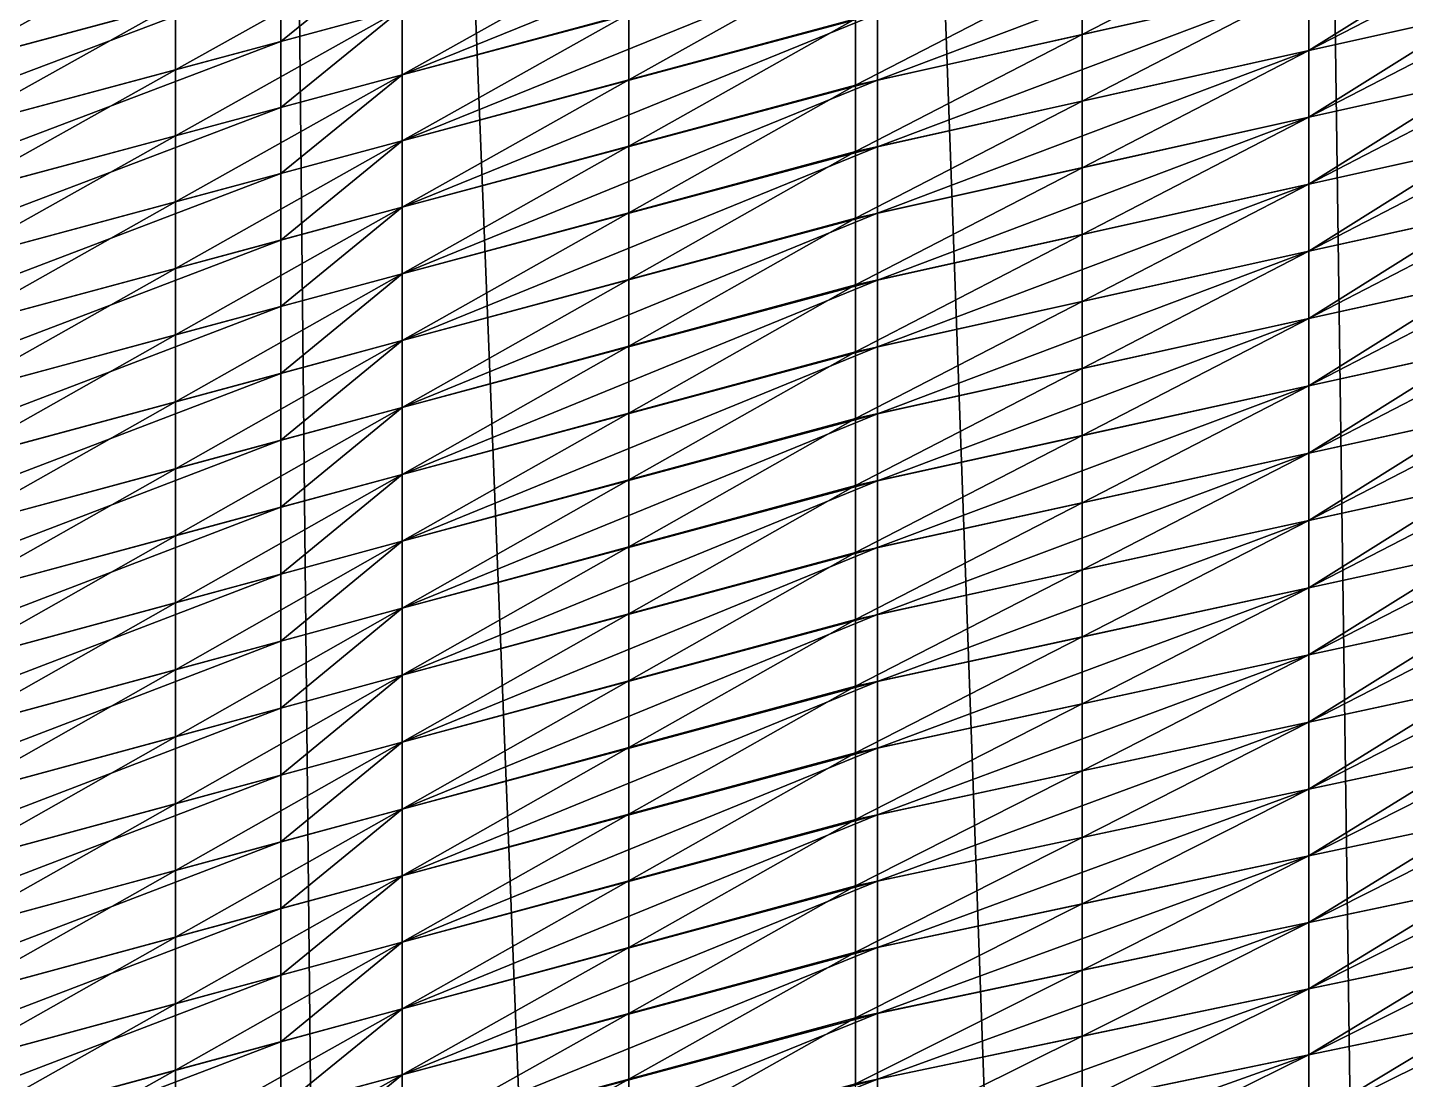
# Model space of a CAD drawing. Header units: metres. Extents: x -3 to 177, y -14 to 14.
# Drawn here: x 19.537 to 22.804, y 7.18 to 9.674 of the extents above; entities that cross this region are included whole.
import ezdxf

# ---------------------------------------------------------------- set-up
doc = ezdxf.new("R2010")
doc.units = ezdxf.units.M
doc.layers.add('ENGINE_ROOM', color=7, linetype='Continuous', true_color=0xa1acbe)
doc.layers.add('HULL', color=7, linetype='Continuous', true_color=0x528ba5)

msp = doc.modelspace()

# ---------------------------------------------------------------- linework, layer by layer
at = {"layer": 'ENGINE_ROOM'}
for points in [[(21.5517, 14.1752, 14.6089), (22.575, -14.2195, 14.6073), (22.575, 14.2195, 14.6073)], [(22.575, 14.2195, 14.6073), (22.9665, -14.2364, 14.6066), (22.9665, 14.2364, 14.6066)], [(22.575, 14.2195, 14.6073), (22.575, -14.2195, 14.6073), (22.9665, -14.2364, 14.6066)], [(20.425, 14.067, 14.613), (21.5517, -14.1752, 14.6089), (21.5517, 14.1752, 14.6089)], [(21.5517, 14.1752, 14.6089), (21.5517, -14.1752, 14.6089), (22.575, -14.2195, 14.6073)], [(20.1369, 14.0386, 14.6141), (20.425, -14.067, 14.613), (20.425, 14.067, 14.613)], [(20.425, 14.067, 14.613), (20.425, -14.067, 14.613), (21.5517, -14.1752, 14.6089)], [(18.7222, 13.8991, 14.6193), (20.1369, -14.0386, 14.6141), (20.1369, 14.0386, 14.6141)], [(20.1369, 14.0386, 14.6141), (20.1369, -14.0386, 14.6141), (20.425, -14.067, 14.613)], [(18.7222, 13.8991, 14.6193), (18.7222, -13.8991, 14.6193), (20.1369, -14.0386, 14.6141)], [(18.7222, 9.5722, 5.9912), (18.7222, 9.7263, 6.0666), (20.1369, 10.1041, 5.8243)], [(18.7222, 9.5722, 5.9912), (20.1369, 10.1041, 5.8243), (20.1369, 9.9512, 5.7432)], [(20.425, 9.5623, 5.4605), (20.425, 9.7188, 5.5356), (21.5517, 10.019, 5.3294)], [(20.425, 9.5623, 5.4605), (21.5517, 10.019, 5.3294), (21.5517, 9.8628, 5.2506)], [(18.7222, 9.4175, 5.9171), (18.7222, 9.5722, 5.9912), (20.1369, 9.9512, 5.7432)], [(18.7222, 9.4175, 5.9171), (20.1369, 9.9512, 5.7432), (20.1369, 9.7969, 5.6644)], [(21.5517, 9.5493, 5.0952), (21.5517, 9.7066, 5.1719), (22.575, 9.9351, 4.9589)], [(21.5517, 9.5493, 5.0952), (22.575, 9.9351, 4.9589), (22.575, 9.7777, 4.8788)], [(20.1369, 9.6414, 5.5881), (20.1369, 9.7969, 5.6644), (20.425, 9.8741, 5.613)], [(20.1369, 9.6414, 5.5881), (20.425, 9.8741, 5.613), (20.425, 9.7188, 5.5356)], [(20.425, 9.4057, 5.3858), (20.425, 9.5623, 5.4605), (21.5517, 9.8628, 5.2506)], [(20.425, 9.4057, 5.3858), (21.5517, 9.8628, 5.2506), (21.5517, 9.7066, 5.1719)], [(22.575, 9.6198, 4.7997), (22.575, 9.7777, 4.8788), (22.9665, 9.8651, 4.796)], [(22.575, 9.6198, 4.7997), (22.9665, 9.8651, 4.796), (22.9665, 9.707, 4.7158)], [(18.7222, 9.2615, 5.8457), (18.7222, 9.4175, 5.9171), (20.1369, 9.7969, 5.6644)], [(18.7222, 9.2615, 5.8457), (20.1369, 9.7969, 5.6644), (20.1369, 9.6414, 5.5881)], [(21.5517, 9.3918, 5.0191), (21.5517, 9.5493, 5.0952), (22.575, 9.7777, 4.8788)], [(21.5517, 9.3918, 5.0191), (22.575, 9.7777, 4.8788), (22.575, 9.6198, 4.7997)], [(20.1369, 9.4849, 5.5139), (20.1369, 9.6414, 5.5881), (20.425, 9.7188, 5.5356)], [(20.1369, 9.4849, 5.5139), (20.425, 9.7188, 5.5356), (20.425, 9.5623, 5.4605)], [(20.425, 9.2481, 5.3131), (20.425, 9.4057, 5.3858), (21.5517, 9.7066, 5.1719)], [(20.425, 9.2481, 5.3131), (21.5517, 9.7066, 5.1719), (21.5517, 9.5493, 5.0952)], [(22.575, 9.4616, 4.7212), (22.575, 9.6198, 4.7997), (22.9665, 9.707, 4.7158)], [(22.575, 9.4616, 4.7212), (22.9665, 9.707, 4.7158), (22.9665, 9.5488, 4.636)], [(18.7222, 9.1046, 5.7762), (18.7222, 9.2615, 5.8457), (20.1369, 9.6414, 5.5881)], [(18.7222, 9.1046, 5.7762), (20.1369, 9.6414, 5.5881), (20.1369, 9.4849, 5.5139)], [(21.5517, 9.2339, 4.9437), (21.5517, 9.3918, 5.0191), (22.575, 9.6198, 4.7997)], [(21.5517, 9.2339, 4.9437), (22.575, 9.6198, 4.7997), (22.575, 9.4616, 4.7212)], [(20.1369, 9.3282, 5.4402), (20.1369, 9.4849, 5.5139), (20.425, 9.5623, 5.4605)], [(20.1369, 9.3282, 5.4402), (20.425, 9.5623, 5.4605), (20.425, 9.4057, 5.3858)], [(20.425, 9.0903, 5.241), (20.425, 9.2481, 5.3131), (21.5517, 9.5493, 5.0952)], [(20.425, 9.0903, 5.241), (21.5517, 9.5493, 5.0952), (21.5517, 9.3918, 5.0191)], [(22.575, 9.3029, 4.6437), (22.575, 9.4616, 4.7212), (22.9665, 9.5488, 4.636)], [(22.575, 9.3029, 4.6437), (22.9665, 9.5488, 4.636), (22.9665, 9.3899, 4.5575)], [(18.7222, 8.9474, 5.7076), (18.7222, 9.1046, 5.7762), (20.1369, 9.4849, 5.5139)], [(18.7222, 8.9474, 5.7076), (20.1369, 9.4849, 5.5139), (20.1369, 9.3282, 5.4402)], [(21.5517, 9.0756, 4.8692), (21.5517, 9.2339, 4.9437), (22.575, 9.4616, 4.7212)], [(21.5517, 9.0756, 4.8692), (22.575, 9.4616, 4.7212), (22.575, 9.3029, 4.6437)], [(20.1369, 9.1705, 5.3686), (20.1369, 9.3282, 5.4402), (20.425, 9.4057, 5.3858)], [(20.1369, 9.1705, 5.3686), (20.425, 9.4057, 5.3858), (20.425, 9.2481, 5.3131)], [(20.425, 8.9321, 5.1697), (20.425, 9.0903, 5.241), (21.5517, 9.3918, 5.0191)], [(20.425, 8.9321, 5.1697), (21.5517, 9.3918, 5.0191), (21.5517, 9.2339, 4.9437)], [(22.575, 9.1437, 4.5672), (22.575, 9.3029, 4.6437), (22.9665, 9.3899, 4.5575)], [(22.575, 9.1437, 4.5672), (22.9665, 9.3899, 4.5575), (22.9665, 9.2304, 4.4801)], [(18.7222, 8.7893, 5.641), (18.7222, 8.9474, 5.7076), (20.1369, 9.3282, 5.4402)], [(18.7222, 8.7893, 5.641), (20.1369, 9.3282, 5.4402), (20.1369, 9.1705, 5.3686)], [(21.5517, 8.9171, 4.7951), (21.5517, 9.0756, 4.8692), (22.575, 9.3029, 4.6437)], [(21.5517, 8.9171, 4.7951), (22.575, 9.3029, 4.6437), (22.575, 9.1437, 4.5672)], [(20.1369, 9.0126, 5.2975), (20.1369, 9.1705, 5.3686), (20.425, 9.2481, 5.3131)], [(20.1369, 9.0126, 5.2975), (20.425, 9.2481, 5.3131), (20.425, 9.0903, 5.241)], [(20.425, 8.7735, 5.0992), (20.425, 8.9321, 5.1697), (21.5517, 9.2339, 4.9437)], [(20.425, 8.7735, 5.0992), (21.5517, 9.2339, 4.9437), (21.5517, 9.0756, 4.8692)], [(22.575, 8.9844, 4.491), (22.575, 9.1437, 4.5672), (22.9665, 9.2304, 4.4801)], [(22.575, 8.9844, 4.491), (22.9665, 9.2304, 4.4801), (22.9665, 9.0709, 4.4029)], [(18.7222, 8.631, 5.575), (18.7222, 8.7893, 5.641), (20.1369, 9.1705, 5.3686)], [(18.7222, 8.631, 5.575), (20.1369, 9.1705, 5.3686), (20.1369, 9.0126, 5.2975)], [(21.5517, 8.7584, 4.7213), (21.5517, 8.9171, 4.7951), (22.575, 9.1437, 4.5672)], [(21.5517, 8.7584, 4.7213), (22.575, 9.1437, 4.5672), (22.575, 8.9844, 4.491)], [(20.1369, 8.8543, 5.2273), (20.1369, 9.0126, 5.2975), (20.425, 9.0903, 5.241)], [(20.1369, 8.8543, 5.2273), (20.425, 9.0903, 5.241), (20.425, 8.9321, 5.1697)], [(20.425, 8.6148, 5.029), (20.425, 8.7735, 5.0992), (21.5517, 9.0756, 4.8692)], [(20.425, 8.6148, 5.029), (21.5517, 9.0756, 4.8692), (21.5517, 8.9171, 4.7951)], [(22.575, 8.8249, 4.415), (22.575, 8.9844, 4.491), (22.9665, 9.0709, 4.4029)], [(22.575, 8.8249, 4.415), (22.9665, 9.0709, 4.4029), (22.9665, 8.9111, 4.326)], [(18.7222, 8.4722, 5.51), (18.7222, 8.631, 5.575), (20.1369, 9.0126, 5.2975)], [(18.7222, 8.4722, 5.51), (20.1369, 9.0126, 5.2975), (20.1369, 8.8543, 5.2273)], [(21.5517, 8.5997, 4.6476), (21.5517, 8.7584, 4.7213), (22.575, 8.9844, 4.491)], [(21.5517, 8.5997, 4.6476), (22.575, 8.9844, 4.491), (22.575, 8.8249, 4.415)], [(20.1369, 8.6957, 5.1577), (20.1369, 8.8543, 5.2273), (20.425, 8.9321, 5.1697)], [(20.1369, 8.6957, 5.1577), (20.425, 8.9321, 5.1697), (20.425, 8.7735, 5.0992)], [(20.425, 8.456, 4.959), (20.425, 8.6148, 5.029), (21.5517, 8.9171, 4.7951)], [(20.425, 8.456, 4.959), (21.5517, 8.9171, 4.7951), (21.5517, 8.7584, 4.7213)], [(22.575, 8.6653, 4.3394), (22.575, 8.8249, 4.415), (22.9665, 8.9111, 4.326)], [(22.575, 8.6653, 4.3394), (22.9665, 8.9111, 4.326), (22.9665, 8.7511, 4.2497)], [(18.7222, 8.3133, 5.4454), (18.7222, 8.4722, 5.51), (20.1369, 8.8543, 5.2273)], [(18.7222, 8.3133, 5.4454), (20.1369, 8.8543, 5.2273), (20.1369, 8.6957, 5.1577)], [(21.5517, 8.441, 4.574), (21.5517, 8.5997, 4.6476), (22.575, 8.8249, 4.415)], [(21.5517, 8.441, 4.574), (22.575, 8.8249, 4.415), (22.575, 8.6653, 4.3394)], [(20.1369, 8.5369, 5.0886), (20.1369, 8.6957, 5.1577), (20.425, 8.7735, 5.0992)], [(20.1369, 8.5369, 5.0886), (20.425, 8.7735, 5.0992), (20.425, 8.6148, 5.029)], [(20.425, 8.2972, 4.8891), (20.425, 8.456, 4.959), (21.5517, 8.7584, 4.7213)], [(20.425, 8.2972, 4.8891), (21.5517, 8.7584, 4.7213), (21.5517, 8.5997, 4.6476)], [(22.575, 8.5057, 4.2637), (22.575, 8.6653, 4.3394), (22.9665, 8.7511, 4.2497)], [(22.575, 8.5057, 4.2637), (22.9665, 8.7511, 4.2497), (22.9665, 8.5912, 4.1732)], [(18.7222, 8.1542, 5.3813), (18.7222, 8.3133, 5.4454), (20.1369, 8.6957, 5.1577)], [(18.7222, 8.1542, 5.3813), (20.1369, 8.6957, 5.1577), (20.1369, 8.5369, 5.0886)], [(21.5517, 8.2823, 4.5003), (21.5517, 8.441, 4.574), (22.575, 8.6653, 4.3394)], [(21.5517, 8.2823, 4.5003), (22.575, 8.6653, 4.3394), (22.575, 8.5057, 4.2637)], [(20.1369, 8.378, 5.0196), (20.1369, 8.5369, 5.0886), (20.425, 8.6148, 5.029)], [(20.1369, 8.378, 5.0196), (20.425, 8.6148, 5.029), (20.425, 8.456, 4.959)], [(20.425, 8.1383, 4.8191), (20.425, 8.2972, 4.8891), (21.5517, 8.5997, 4.6476)], [(20.425, 8.1383, 4.8191), (21.5517, 8.5997, 4.6476), (21.5517, 8.441, 4.574)], [(22.575, 8.3461, 4.188), (22.575, 8.5057, 4.2637), (22.9665, 8.5912, 4.1732)], [(22.575, 8.3461, 4.188), (22.9665, 8.5912, 4.1732), (22.9665, 8.4311, 4.0969)], [(18.7222, 7.995, 5.3172), (18.7222, 8.1542, 5.3813), (20.1369, 8.5369, 5.0886)], [(18.7222, 7.995, 5.3172), (20.1369, 8.5369, 5.0886), (20.1369, 8.378, 5.0196)], [(21.5517, 8.1237, 4.4263), (21.5517, 8.2823, 4.5003), (22.575, 8.5057, 4.2637)], [(21.5517, 8.1237, 4.4263), (22.575, 8.5057, 4.2637), (22.575, 8.3461, 4.188)], [(20.1369, 8.2191, 4.9507), (20.1369, 8.378, 5.0196), (20.425, 8.456, 4.959)], [(20.1369, 8.2191, 4.9507), (20.425, 8.456, 4.959), (20.425, 8.2972, 4.8891)], [(20.425, 7.9796, 4.7489), (20.425, 8.1383, 4.8191), (21.5517, 8.441, 4.574)], [(20.425, 7.9796, 4.7489), (21.5517, 8.441, 4.574), (21.5517, 8.2823, 4.5003)], [(22.575, 8.1867, 4.1119), (22.575, 8.3461, 4.188), (22.9665, 8.4311, 4.0969)], [(22.575, 8.1867, 4.1119), (22.9665, 8.4311, 4.0969), (22.9665, 8.2713, 4.0203)], [(18.7222, 7.8359, 5.2531), (18.7222, 7.995, 5.3172), (20.1369, 8.378, 5.0196)], [(18.7222, 7.8359, 5.2531), (20.1369, 8.378, 5.0196), (20.1369, 8.2191, 4.9507)], [(21.5517, 7.9655, 4.3516), (21.5517, 8.1237, 4.4263), (22.575, 8.3461, 4.188)], [(21.5517, 7.9655, 4.3516), (22.575, 8.3461, 4.188), (22.575, 8.1867, 4.1119)], [(20.1369, 8.0603, 4.8816), (20.1369, 8.2191, 4.9507), (20.425, 8.2972, 4.8891)], [(20.1369, 8.0603, 4.8816), (20.425, 8.2972, 4.8891), (20.425, 8.1383, 4.8191)], [(20.425, 7.8211, 4.6781), (20.425, 7.9796, 4.7489), (21.5517, 8.2823, 4.5003)], [(20.425, 7.8211, 4.6781), (21.5517, 8.2823, 4.5003), (21.5517, 8.1237, 4.4263)], [(22.575, 8.0275, 4.0353), (22.575, 8.1867, 4.1119), (22.9665, 8.2713, 4.0203)], [(22.575, 8.0275, 4.0353), (22.9665, 8.2713, 4.0203), (22.9665, 8.1116, 3.9431)], [(18.7222, 7.6769, 5.1886), (18.7222, 7.8359, 5.2531), (20.1369, 8.2191, 4.9507)], [(18.7222, 7.6769, 5.1886), (20.1369, 8.2191, 4.9507), (20.1369, 8.0603, 4.8816)], [(21.5517, 7.8077, 4.2761), (21.5517, 7.9655, 4.3516), (22.575, 8.1867, 4.1119)], [(21.5517, 7.8077, 4.2761), (22.575, 8.1867, 4.1119), (22.575, 8.0275, 4.0353)], [(20.1369, 7.9015, 4.8123), (20.1369, 8.0603, 4.8816), (20.425, 8.1383, 4.8191)], [(20.1369, 7.9015, 4.8123), (20.425, 8.1383, 4.8191), (20.425, 7.9796, 4.7489)], [(20.425, 7.6631, 4.6064), (20.425, 7.8211, 4.6781), (21.5517, 8.1237, 4.4263)], [(20.425, 7.6631, 4.6064), (21.5517, 8.1237, 4.4263), (21.5517, 7.9655, 4.3516)], [(22.575, 7.8684, 3.9586), (22.575, 8.0275, 4.0353), (22.9665, 8.1116, 3.9431)], [(22.575, 7.8684, 3.9586), (22.9665, 8.1116, 3.9431), (22.9665, 7.952, 3.866)], [(18.7222, 7.518, 5.1238), (18.7222, 7.6769, 5.1886), (20.1369, 8.0603, 4.8816)], [(18.7222, 7.518, 5.1238), (20.1369, 8.0603, 4.8816), (20.1369, 7.9015, 4.8123)], [(21.5517, 7.6499, 4.2006), (21.5517, 7.8077, 4.2761), (22.575, 8.0275, 4.0353)], [(21.5517, 7.6499, 4.2006), (22.575, 8.0275, 4.0353), (22.575, 7.8684, 3.9586)], [(20.1369, 7.7431, 4.7424), (20.1369, 7.9015, 4.8123), (20.425, 7.9796, 4.7489)], [(20.1369, 7.7431, 4.7424), (20.425, 7.9796, 4.7489), (20.425, 7.8211, 4.6781)], [(20.425, 7.5053, 4.534), (20.425, 7.6631, 4.6064), (21.5517, 7.9655, 4.3516)], [(20.425, 7.5053, 4.534), (21.5517, 7.9655, 4.3516), (21.5517, 7.8077, 4.2761)], [(22.575, 7.7101, 3.8801), (22.575, 7.8684, 3.9586), (22.9665, 7.952, 3.866)], [(22.575, 7.7101, 3.8801), (22.9665, 7.952, 3.866), (22.9665, 7.7931, 3.7872)], [(18.7222, 7.3596, 5.0579), (18.7222, 7.518, 5.1238), (20.1369, 7.9015, 4.8123)], [(18.7222, 7.3596, 5.0579), (20.1369, 7.9015, 4.8123), (20.1369, 7.7431, 4.7424)], [(21.5517, 7.4931, 4.1228), (21.5517, 7.6499, 4.2006), (22.575, 7.8684, 3.9586)], [(21.5517, 7.4931, 4.1228), (22.575, 7.8684, 3.9586), (22.575, 7.7101, 3.8801)], [(20.1369, 7.585, 4.6714), (20.1369, 7.7431, 4.7424), (20.425, 7.8211, 4.6781)], [(20.1369, 7.585, 4.6714), (20.425, 7.8211, 4.6781), (20.425, 7.6631, 4.6064)], [(20.425, 7.3475, 4.4616), (20.425, 7.5053, 4.534), (21.5517, 7.8077, 4.2761)], [(20.425, 7.3475, 4.4616), (21.5517, 7.8077, 4.2761), (21.5517, 7.6499, 4.2006)], [(22.575, 7.5522, 3.8009), (22.575, 7.7101, 3.8801), (22.9665, 7.7931, 3.7872)], [(22.575, 7.5522, 3.8009), (22.9665, 7.7931, 3.7872), (22.9665, 7.6346, 3.7078)], [(18.7222, 7.2017, 4.9908), (18.7222, 7.3596, 5.0579), (20.1369, 7.7431, 4.7424)], [(18.7222, 7.2017, 4.9908), (20.1369, 7.7431, 4.7424), (20.1369, 7.585, 4.6714)], [(21.5517, 7.3367, 4.0443), (21.5517, 7.4931, 4.1228), (22.575, 7.7101, 3.8801)], [(21.5517, 7.3367, 4.0443), (22.575, 7.7101, 3.8801), (22.575, 7.5522, 3.8009)], [(20.1369, 7.4272, 4.5999), (20.1369, 7.585, 4.6714), (20.425, 7.6631, 4.6064)], [(20.1369, 7.4272, 4.5999), (20.425, 7.6631, 4.6064), (20.425, 7.5053, 4.534)], [(20.425, 7.1912, 4.3862), (20.425, 7.3475, 4.4616), (21.5517, 7.6499, 4.2006)], [(20.425, 7.1912, 4.3862), (21.5517, 7.6499, 4.2006), (21.5517, 7.4931, 4.1228)], [(22.575, 7.3947, 3.7209), (22.575, 7.5522, 3.8009), (22.9665, 7.6346, 3.7078)], [(22.575, 7.3947, 3.7209), (22.9665, 7.6346, 3.7078), (22.9665, 7.4765, 3.6275)], [(18.7222, 7.0439, 4.9233), (18.7222, 7.2017, 4.9908), (20.1369, 7.585, 4.6714)], [(18.7222, 7.0439, 4.9233), (20.1369, 7.585, 4.6714), (20.1369, 7.4272, 4.5999)], [(21.5517, 7.1807, 3.9652), (21.5517, 7.3367, 4.0443), (22.575, 7.5522, 3.8009)], [(21.5517, 7.1807, 3.9652), (22.575, 7.5522, 3.8009), (22.575, 7.3947, 3.7209)], [(20.1369, 7.2695, 4.5283), (20.1369, 7.4272, 4.5999), (20.425, 7.5053, 4.534)], [(20.1369, 7.2695, 4.5283), (20.425, 7.5053, 4.534), (20.425, 7.3475, 4.4616)], [(20.425, 7.035, 4.3103), (20.425, 7.1912, 4.3862), (21.5517, 7.4931, 4.1228)], [(20.425, 7.035, 4.3103), (21.5517, 7.4931, 4.1228), (21.5517, 7.3367, 4.0443)], [(22.575, 7.2384, 3.6387), (22.575, 7.3947, 3.7209), (22.9665, 7.4765, 3.6275)], [(22.575, 7.2384, 3.6387), (22.9665, 7.4765, 3.6275), (22.9665, 7.3196, 3.5451)], [(18.7222, 6.8861, 4.8558), (18.7222, 7.0439, 4.9233), (20.1369, 7.4272, 4.5999)], [(18.7222, 6.8861, 4.8558), (20.1369, 7.4272, 4.5999), (20.1369, 7.2695, 4.5283)], [(21.5517, 7.026, 3.8834), (21.5517, 7.1807, 3.9652), (22.575, 7.3947, 3.7209)], [(21.5517, 7.026, 3.8834), (22.575, 7.3947, 3.7209), (22.575, 7.2384, 3.6387)], [(20.1369, 7.1132, 4.4535), (20.1369, 7.2695, 4.5283), (20.425, 7.3475, 4.4616)], [(20.1369, 7.1132, 4.4535), (20.425, 7.3475, 4.4616), (20.425, 7.1912, 4.3862)], [(20.425, 6.8792, 4.2339), (20.425, 7.035, 4.3103), (21.5517, 7.3367, 4.0443)], [(20.425, 6.8792, 4.2339), (21.5517, 7.3367, 4.0443), (21.5517, 7.1807, 3.9652)], [(22.575, 7.0835, 3.5538), (22.575, 7.2384, 3.6387), (22.9665, 7.3196, 3.5451)], [(22.575, 7.0835, 3.5538), (22.9665, 7.3196, 3.5451), (22.9665, 7.1639, 3.4602)], [(18.7222, 6.7302, 4.7841), (18.7222, 6.8861, 4.8558), (20.1369, 7.2695, 4.5283)], [(18.7222, 6.7302, 4.7841), (20.1369, 7.2695, 4.5283), (20.1369, 7.1132, 4.4535)], [(21.5517, 6.8731, 3.7984), (21.5517, 7.026, 3.8834), (22.575, 7.2384, 3.6387)], [(21.5517, 6.8731, 3.7984), (22.575, 7.2384, 3.6387), (22.575, 7.0835, 3.5538)], [(20.1369, 6.9571, 4.3783), (20.1369, 7.1132, 4.4535), (20.425, 7.1912, 4.3862)], [(20.1369, 6.9571, 4.3783), (20.425, 7.1912, 4.3862), (20.425, 7.035, 4.3103)], [(20.425, 6.7251, 4.1537), (20.425, 6.8792, 4.2339), (21.5517, 7.1807, 3.9652)], [(20.425, 6.7251, 4.1537), (21.5517, 7.1807, 3.9652), (21.5517, 7.026, 3.8834)]]:
    msp.add_3dface(points, dxfattribs=at)
at = {"layer": 'HULL'}
for points in [[(22.0375, 9.6577, 4.9925), (22.0375, 9.815, 5.0708), (22.575, 9.9351, 4.9589)], [(22.0375, 9.6577, 4.9925), (22.575, 9.9351, 4.9589), (22.575, 9.7777, 4.8788)], [(19.35, 9.5859, 5.8049), (19.35, 9.7404, 5.8811), (19.8875, 9.8843, 5.7869)], [(19.35, 9.5859, 5.8049), (19.8875, 9.8843, 5.7869), (19.8875, 9.73, 5.709)], [(19.8875, 9.5744, 5.6335), (19.8875, 9.73, 5.709), (20.425, 9.8741, 5.613)], [(19.8875, 9.5744, 5.6335), (20.425, 9.8741, 5.613), (20.425, 9.7188, 5.5356)], [(22.575, 9.6198, 4.7997), (22.575, 9.7777, 4.8788), (23.1125, 9.8977, 4.7651)], [(22.575, 9.6198, 4.7997), (23.1125, 9.8977, 4.7651), (23.1125, 9.7396, 4.6845)], [(20.425, 9.5623, 5.4605), (20.425, 9.7188, 5.5356), (20.9625, 9.8631, 5.4377)], [(20.425, 9.5623, 5.4605), (20.9625, 9.8631, 5.4377), (20.9625, 9.7068, 5.3608)], [(20.9625, 9.5504, 5.2842), (20.9625, 9.7068, 5.3608), (21.5, 9.8513, 5.2612)], [(20.9625, 9.5504, 5.2842), (21.5, 9.8513, 5.2612), (21.5, 9.695, 5.1827)], [(21.5, 9.5378, 5.1061), (21.5, 9.695, 5.1827), (22.0375, 9.815, 5.0708)], [(21.5, 9.5378, 5.1061), (22.0375, 9.815, 5.0708), (22.0375, 9.6577, 4.9925)], [(22.0375, 9.5, 4.9149), (22.0375, 9.6577, 4.9925), (22.575, 9.7777, 4.8788)], [(22.0375, 9.5, 4.9149), (22.575, 9.7777, 4.8788), (22.575, 9.6198, 4.7997)], [(22.575, 9.4616, 4.7212), (22.575, 9.6198, 4.7997), (23.1125, 9.7396, 4.6845)], [(22.575, 9.4616, 4.7212), (23.1125, 9.7396, 4.6845), (23.1125, 9.5813, 4.6043)], [(19.35, 9.4301, 5.7314), (19.35, 9.5859, 5.8049), (19.8875, 9.73, 5.709)], [(19.35, 9.4301, 5.7314), (19.8875, 9.73, 5.709), (19.8875, 9.5744, 5.6335)], [(19.8875, 9.4179, 5.5601), (19.8875, 9.5744, 5.6335), (20.425, 9.7188, 5.5356)], [(19.8875, 9.4179, 5.5601), (20.425, 9.7188, 5.5356), (20.425, 9.5623, 5.4605)], [(20.425, 9.4057, 5.3858), (20.425, 9.5623, 5.4605), (20.9625, 9.7068, 5.3608)], [(20.425, 9.4057, 5.3858), (20.9625, 9.7068, 5.3608), (20.9625, 9.5504, 5.2842)], [(20.9625, 9.3929, 5.2096), (20.9625, 9.5504, 5.2842), (21.5, 9.695, 5.1827)], [(20.9625, 9.3929, 5.2096), (21.5, 9.695, 5.1827), (21.5, 9.5378, 5.1061)], [(21.5, 9.3802, 5.0302), (21.5, 9.5378, 5.1061), (22.0375, 9.6577, 4.9925)], [(21.5, 9.3802, 5.0302), (22.0375, 9.6577, 4.9925), (22.0375, 9.5, 4.9149)], [(22.0375, 9.342, 4.8381), (22.0375, 9.5, 4.9149), (22.575, 9.6198, 4.7997)], [(22.0375, 9.342, 4.8381), (22.575, 9.6198, 4.7997), (22.575, 9.4616, 4.7212)], [(19.35, 9.2734, 5.6598), (19.35, 9.4301, 5.7314), (19.8875, 9.5744, 5.6335)], [(19.35, 9.2734, 5.6598), (19.8875, 9.5744, 5.6335), (19.8875, 9.4179, 5.5601)], [(22.575, 9.3029, 4.6437), (22.575, 9.4616, 4.7212), (23.1125, 9.5813, 4.6043)], [(22.575, 9.3029, 4.6437), (23.1125, 9.5813, 4.6043), (23.1125, 9.4223, 4.5254)], [(19.8875, 9.261, 5.4874), (19.8875, 9.4179, 5.5601), (20.425, 9.5623, 5.4605)], [(19.8875, 9.261, 5.4874), (20.425, 9.5623, 5.4605), (20.425, 9.4057, 5.3858)], [(20.425, 9.2481, 5.3131), (20.425, 9.4057, 5.3858), (20.9625, 9.5504, 5.2842)], [(20.425, 9.2481, 5.3131), (20.9625, 9.5504, 5.2842), (20.9625, 9.3929, 5.2096)], [(20.9625, 9.2353, 5.1356), (20.9625, 9.3929, 5.2096), (21.5, 9.5378, 5.1061)], [(20.9625, 9.2353, 5.1356), (21.5, 9.5378, 5.1061), (21.5, 9.3802, 5.0302)], [(21.5, 9.2224, 4.955), (21.5, 9.3802, 5.0302), (22.0375, 9.5, 4.9149)], [(21.5, 9.2224, 4.955), (22.0375, 9.5, 4.9149), (22.0375, 9.342, 4.8381)], [(22.0375, 9.1835, 4.7621), (22.0375, 9.342, 4.8381), (22.575, 9.4616, 4.7212)], [(22.0375, 9.1835, 4.7621), (22.575, 9.4616, 4.7212), (22.575, 9.3029, 4.6437)], [(19.35, 9.1164, 5.5889), (19.35, 9.2734, 5.6598), (19.8875, 9.4179, 5.5601)], [(19.35, 9.1164, 5.5889), (19.8875, 9.4179, 5.5601), (19.8875, 9.261, 5.4874)], [(22.575, 9.1437, 4.5672), (22.575, 9.3029, 4.6437), (23.1125, 9.4223, 4.5254)], [(22.575, 9.1437, 4.5672), (23.1125, 9.4223, 4.5254), (23.1125, 9.2628, 4.4476)], [(19.8875, 9.1033, 5.4166), (19.8875, 9.261, 5.4874), (20.425, 9.4057, 5.3858)], [(19.8875, 9.1033, 5.4166), (20.425, 9.4057, 5.3858), (20.425, 9.2481, 5.3131)], [(20.425, 9.0903, 5.241), (20.425, 9.2481, 5.3131), (20.9625, 9.3929, 5.2096)], [(20.425, 9.0903, 5.241), (20.9625, 9.3929, 5.2096), (20.9625, 9.2353, 5.1356)], [(20.9625, 9.0772, 5.0624), (20.9625, 9.2353, 5.1356), (21.5, 9.3802, 5.0302)], [(20.9625, 9.0772, 5.0624), (21.5, 9.3802, 5.0302), (21.5, 9.2224, 4.955)], [(21.5, 9.0641, 4.8805), (21.5, 9.2224, 4.955), (22.0375, 9.342, 4.8381)], [(21.5, 9.0641, 4.8805), (22.0375, 9.342, 4.8381), (22.0375, 9.1835, 4.7621)], [(22.0375, 9.0247, 4.6869), (22.0375, 9.1835, 4.7621), (22.575, 9.3029, 4.6437)], [(22.0375, 9.0247, 4.6869), (22.575, 9.3029, 4.6437), (22.575, 9.1437, 4.5672)], [(19.35, 8.9585, 5.5201), (19.35, 9.1164, 5.5889), (19.8875, 9.261, 5.4874)], [(19.35, 8.9585, 5.5201), (19.8875, 9.261, 5.4874), (19.8875, 9.1033, 5.4166)], [(19.8875, 8.9453, 5.3465), (19.8875, 9.1033, 5.4166), (20.425, 9.2481, 5.3131)], [(19.8875, 8.9453, 5.3465), (20.425, 9.2481, 5.3131), (20.425, 9.0903, 5.241)], [(22.575, 8.9844, 4.491), (22.575, 9.1437, 4.5672), (23.1125, 9.2628, 4.4476)], [(22.575, 8.9844, 4.491), (23.1125, 9.2628, 4.4476), (23.1125, 9.1031, 4.37)], [(20.425, 8.9321, 5.1697), (20.425, 9.0903, 5.241), (20.9625, 9.2353, 5.1356)], [(20.425, 8.9321, 5.1697), (20.9625, 9.2353, 5.1356), (20.9625, 9.0772, 5.0624)], [(20.9625, 8.9188, 4.9899), (20.9625, 9.0772, 5.0624), (21.5, 9.2224, 4.955)], [(20.9625, 8.9188, 4.9899), (21.5, 9.2224, 4.955), (21.5, 9.0641, 4.8805)], [(21.5, 8.9056, 4.8066), (21.5, 9.0641, 4.8805), (22.0375, 9.1835, 4.7621)], [(21.5, 8.9056, 4.8066), (22.0375, 9.1835, 4.7621), (22.0375, 9.0247, 4.6869)], [(22.0375, 8.8657, 4.6119), (22.0375, 9.0247, 4.6869), (22.575, 9.1437, 4.5672)], [(22.0375, 8.8657, 4.6119), (22.575, 9.1437, 4.5672), (22.575, 8.9844, 4.491)], [(19.35, 8.8003, 5.4519), (19.35, 8.9585, 5.5201), (19.8875, 9.1033, 5.4166)], [(19.35, 8.8003, 5.4519), (19.8875, 9.1033, 5.4166), (19.8875, 8.9453, 5.3465)], [(19.8875, 8.7869, 5.2771), (19.8875, 8.9453, 5.3465), (20.425, 9.0903, 5.241)], [(19.8875, 8.7869, 5.2771), (20.425, 9.0903, 5.241), (20.425, 8.9321, 5.1697)], [(22.575, 8.8249, 4.415), (22.575, 8.9844, 4.491), (23.1125, 9.1031, 4.37)], [(22.575, 8.8249, 4.415), (23.1125, 9.1031, 4.37), (23.1125, 8.9433, 4.2928)], [(20.425, 8.7735, 5.0992), (20.425, 8.9321, 5.1697), (20.9625, 9.0772, 5.0624)], [(20.425, 8.7735, 5.0992), (20.9625, 9.0772, 5.0624), (20.9625, 8.9188, 4.9899)], [(20.9625, 8.7602, 4.9178), (20.9625, 8.9188, 4.9899), (21.5, 9.0641, 4.8805)], [(20.9625, 8.7602, 4.9178), (21.5, 9.0641, 4.8805), (21.5, 8.9056, 4.8066)], [(21.5, 8.747, 4.7329), (21.5, 8.9056, 4.8066), (22.0375, 9.0247, 4.6869)], [(21.5, 8.747, 4.7329), (22.0375, 9.0247, 4.6869), (22.0375, 8.8657, 4.6119)], [(22.0375, 8.7066, 4.5372), (22.0375, 8.8657, 4.6119), (22.575, 8.9844, 4.491)], [(22.0375, 8.7066, 4.5372), (22.575, 8.9844, 4.491), (22.575, 8.8249, 4.415)], [(19.35, 8.6418, 5.3845), (19.35, 8.8003, 5.4519), (19.8875, 8.9453, 5.3465)], [(19.35, 8.6418, 5.3845), (19.8875, 8.9453, 5.3465), (19.8875, 8.7869, 5.2771)], [(19.8875, 8.6283, 5.2085), (19.8875, 8.7869, 5.2771), (20.425, 8.9321, 5.1697)], [(19.8875, 8.6283, 5.2085), (20.425, 8.9321, 5.1697), (20.425, 8.7735, 5.0992)], [(22.575, 8.6653, 4.3394), (22.575, 8.8249, 4.415), (23.1125, 8.9433, 4.2928)], [(22.575, 8.6653, 4.3394), (23.1125, 8.9433, 4.2928), (23.1125, 8.7831, 4.2162)], [(20.425, 8.6148, 5.029), (20.425, 8.7735, 5.0992), (20.9625, 8.9188, 4.9899)], [(20.425, 8.6148, 5.029), (20.9625, 8.9188, 4.9899), (20.9625, 8.7602, 4.9178)], [(20.9625, 8.6015, 4.846), (20.9625, 8.7602, 4.9178), (21.5, 8.9056, 4.8066)], [(20.9625, 8.6015, 4.846), (21.5, 8.9056, 4.8066), (21.5, 8.747, 4.7329)], [(21.5, 8.5883, 4.6594), (21.5, 8.747, 4.7329), (22.0375, 8.8657, 4.6119)], [(21.5, 8.5883, 4.6594), (22.0375, 8.8657, 4.6119), (22.0375, 8.7066, 4.5372)], [(22.0375, 8.5475, 4.4626), (22.0375, 8.7066, 4.5372), (22.575, 8.8249, 4.415)], [(22.0375, 8.5475, 4.4626), (22.575, 8.8249, 4.415), (22.575, 8.6653, 4.3394)], [(19.35, 8.483, 5.3178), (19.35, 8.6418, 5.3845), (19.8875, 8.7869, 5.2771)], [(19.35, 8.483, 5.3178), (19.8875, 8.7869, 5.2771), (19.8875, 8.6283, 5.2085)], [(19.8875, 8.4694, 5.1402), (19.8875, 8.6283, 5.2085), (20.425, 8.7735, 5.0992)], [(19.8875, 8.4694, 5.1402), (20.425, 8.7735, 5.0992), (20.425, 8.6148, 5.029)], [(20.425, 8.456, 4.959), (20.425, 8.6148, 5.029), (20.9625, 8.7602, 4.9178)], [(20.425, 8.456, 4.959), (20.9625, 8.7602, 4.9178), (20.9625, 8.6015, 4.846)], [(22.575, 8.5057, 4.2637), (22.575, 8.6653, 4.3394), (23.1125, 8.7831, 4.2162)], [(22.575, 8.5057, 4.2637), (23.1125, 8.7831, 4.2162), (23.1125, 8.623, 4.1395)], [(20.9625, 8.4427, 4.7742), (20.9625, 8.6015, 4.846), (21.5, 8.747, 4.7329)], [(20.9625, 8.4427, 4.7742), (21.5, 8.747, 4.7329), (21.5, 8.5883, 4.6594)], [(21.5, 8.4296, 4.5859), (21.5, 8.5883, 4.6594), (22.0375, 8.7066, 4.5372)], [(21.5, 8.4296, 4.5859), (22.0375, 8.7066, 4.5372), (22.0375, 8.5475, 4.4626)], [(22.0375, 8.3884, 4.388), (22.0375, 8.5475, 4.4626), (22.575, 8.6653, 4.3394)], [(22.0375, 8.3884, 4.388), (22.575, 8.6653, 4.3394), (22.575, 8.5057, 4.2637)], [(19.35, 8.324, 5.2514), (19.35, 8.483, 5.3178), (19.8875, 8.6283, 5.2085)], [(19.35, 8.324, 5.2514), (19.8875, 8.6283, 5.2085), (19.8875, 8.4694, 5.1402)], [(19.8875, 8.3105, 5.0721), (19.8875, 8.4694, 5.1402), (20.425, 8.6148, 5.029)], [(19.8875, 8.3105, 5.0721), (20.425, 8.6148, 5.029), (20.425, 8.456, 4.959)], [(20.425, 8.2972, 4.8891), (20.425, 8.456, 4.959), (20.9625, 8.6015, 4.846)], [(20.425, 8.2972, 4.8891), (20.9625, 8.6015, 4.846), (20.9625, 8.4427, 4.7742)], [(22.575, 8.3461, 4.188), (22.575, 8.5057, 4.2637), (23.1125, 8.623, 4.1395)], [(22.575, 8.3461, 4.188), (23.1125, 8.623, 4.1395), (23.1125, 8.4629, 4.0629)], [(20.9625, 8.284, 4.7025), (20.9625, 8.4427, 4.7742), (21.5, 8.5883, 4.6594)], [(20.9625, 8.284, 4.7025), (21.5, 8.5883, 4.6594), (21.5, 8.4296, 4.5859)], [(21.5, 8.271, 4.5122), (21.5, 8.4296, 4.5859), (22.0375, 8.5475, 4.4626)], [(21.5, 8.271, 4.5122), (22.0375, 8.5475, 4.4626), (22.0375, 8.3884, 4.388)], [(22.0375, 8.2293, 4.3132), (22.0375, 8.3884, 4.388), (22.575, 8.5057, 4.2637)], [(22.0375, 8.2293, 4.3132), (22.575, 8.5057, 4.2637), (22.575, 8.3461, 4.188)], [(19.35, 8.165, 5.1851), (19.35, 8.324, 5.2514), (19.8875, 8.4694, 5.1402)], [(19.35, 8.165, 5.1851), (19.8875, 8.4694, 5.1402), (19.8875, 8.3105, 5.0721)], [(22.575, 8.1867, 4.1119), (22.575, 8.3461, 4.188), (23.1125, 8.4629, 4.0629)], [(22.575, 8.1867, 4.1119), (23.1125, 8.4629, 4.0629), (23.1125, 8.3028, 3.9861)], [(19.8875, 8.1516, 5.004), (19.8875, 8.3105, 5.0721), (20.425, 8.456, 4.959)], [(19.8875, 8.1516, 5.004), (20.425, 8.456, 4.959), (20.425, 8.2972, 4.8891)], [(20.425, 8.1383, 4.8191), (20.425, 8.2972, 4.8891), (20.9625, 8.4427, 4.7742)], [(20.425, 8.1383, 4.8191), (20.9625, 8.4427, 4.7742), (20.9625, 8.284, 4.7025)], [(20.9625, 8.1253, 4.6306), (20.9625, 8.284, 4.7025), (21.5, 8.4296, 4.5859)], [(20.9625, 8.1253, 4.6306), (21.5, 8.4296, 4.5859), (21.5, 8.271, 4.5122)], [(21.5, 8.1125, 4.4383), (21.5, 8.271, 4.5122), (22.0375, 8.3884, 4.388)], [(21.5, 8.1125, 4.4383), (22.0375, 8.3884, 4.388), (22.0375, 8.2293, 4.3132)], [(22.0375, 8.0705, 4.2378), (22.0375, 8.2293, 4.3132), (22.575, 8.3461, 4.188)], [(22.0375, 8.0705, 4.2378), (22.575, 8.3461, 4.188), (22.575, 8.1867, 4.1119)], [(19.35, 8.006, 5.1189), (19.35, 8.165, 5.1851), (19.8875, 8.3105, 5.0721)], [(19.35, 8.006, 5.1189), (19.8875, 8.3105, 5.0721), (19.8875, 8.1516, 5.004)], [(22.575, 8.0275, 4.0353), (22.575, 8.1867, 4.1119), (23.1125, 8.3028, 3.9861)], [(22.575, 8.0275, 4.0353), (23.1125, 8.3028, 3.9861), (23.1125, 8.143, 3.9088)], [(19.8875, 7.9927, 4.9358), (19.8875, 8.1516, 5.004), (20.425, 8.2972, 4.8891)], [(19.8875, 7.9927, 4.9358), (20.425, 8.2972, 4.8891), (20.425, 8.1383, 4.8191)], [(20.425, 7.9796, 4.7489), (20.425, 8.1383, 4.8191), (20.9625, 8.284, 4.7025)], [(20.425, 7.9796, 4.7489), (20.9625, 8.284, 4.7025), (20.9625, 8.1253, 4.6306)], [(20.9625, 7.9668, 4.5582), (20.9625, 8.1253, 4.6306), (21.5, 8.271, 4.5122)], [(20.9625, 7.9668, 4.5582), (21.5, 8.271, 4.5122), (21.5, 8.1125, 4.4383)], [(21.5, 7.9543, 4.3637), (21.5, 8.1125, 4.4383), (22.0375, 8.2293, 4.3132)], [(21.5, 7.9543, 4.3637), (22.0375, 8.2293, 4.3132), (22.0375, 8.0705, 4.2378)], [(22.0375, 7.912, 4.1618), (22.0375, 8.0705, 4.2378), (22.575, 8.1867, 4.1119)], [(22.0375, 7.912, 4.1618), (22.575, 8.1867, 4.1119), (22.575, 8.0275, 4.0353)], [(19.35, 7.847, 5.0524), (19.35, 8.006, 5.1189), (19.8875, 8.1516, 5.004)], [(19.35, 7.847, 5.0524), (19.8875, 8.1516, 5.004), (19.8875, 7.9927, 4.9358)], [(19.8875, 7.8339, 4.8673), (19.8875, 7.9927, 4.9358), (20.425, 8.1383, 4.8191)], [(19.8875, 7.8339, 4.8673), (20.425, 8.1383, 4.8191), (20.425, 7.9796, 4.7489)], [(22.575, 7.8684, 3.9586), (22.575, 8.0275, 4.0353), (23.1125, 8.143, 3.9088)], [(22.575, 7.8684, 3.9586), (23.1125, 8.143, 3.9088), (23.1125, 7.9832, 3.8315)], [(20.425, 7.8211, 4.6781), (20.425, 7.9796, 4.7489), (20.9625, 8.1253, 4.6306)], [(20.425, 7.8211, 4.6781), (20.9625, 8.1253, 4.6306), (20.9625, 7.9668, 4.5582)], [(20.9625, 7.8087, 4.4851), (20.9625, 7.9668, 4.5582), (21.5, 8.1125, 4.4383)], [(20.9625, 7.8087, 4.4851), (21.5, 8.1125, 4.4383), (21.5, 7.9543, 4.3637)], [(21.5, 7.7966, 4.2883), (21.5, 7.9543, 4.3637), (22.0375, 8.0705, 4.2378)], [(21.5, 7.7966, 4.2883), (22.0375, 8.0705, 4.2378), (22.0375, 7.912, 4.1618)], [(22.0375, 7.7536, 4.0857), (22.0375, 7.912, 4.1618), (22.575, 8.0275, 4.0353)], [(22.0375, 7.7536, 4.0857), (22.575, 8.0275, 4.0353), (22.575, 7.8684, 3.9586)], [(19.35, 7.6882, 4.9856), (19.35, 7.847, 5.0524), (19.8875, 7.9927, 4.9358)], [(19.35, 7.6882, 4.9856), (19.8875, 7.9927, 4.9358), (19.8875, 7.8339, 4.8673)], [(19.8875, 7.6754, 4.798), (19.8875, 7.8339, 4.8673), (20.425, 7.9796, 4.7489)], [(19.8875, 7.6754, 4.798), (20.425, 7.9796, 4.7489), (20.425, 7.8211, 4.6781)], [(22.575, 7.7101, 3.8801), (22.575, 7.8684, 3.9586), (23.1125, 7.9832, 3.8315)], [(22.575, 7.7101, 3.8801), (23.1125, 7.9832, 3.8315), (23.1125, 7.8241, 3.7526)], [(20.425, 7.6631, 4.6064), (20.425, 7.8211, 4.6781), (20.9625, 7.9668, 4.5582)], [(20.425, 7.6631, 4.6064), (20.9625, 7.9668, 4.5582), (20.9625, 7.8087, 4.4851)], [(20.9625, 7.6509, 4.4111), (20.9625, 7.8087, 4.4851), (21.5, 7.9543, 4.3637)], [(20.9625, 7.6509, 4.4111), (21.5, 7.9543, 4.3637), (21.5, 7.7966, 4.2883)], [(21.5, 7.6388, 4.2128), (21.5, 7.7966, 4.2883), (22.0375, 7.912, 4.1618)], [(21.5, 7.6388, 4.2128), (22.0375, 7.912, 4.1618), (22.0375, 7.7536, 4.0857)], [(22.0375, 7.5962, 4.0075), (22.0375, 7.7536, 4.0857), (22.575, 7.8684, 3.9586)], [(22.0375, 7.5962, 4.0075), (22.575, 7.8684, 3.9586), (22.575, 7.7101, 3.8801)], [(19.35, 7.5298, 4.9179), (19.35, 7.6882, 4.9856), (19.8875, 7.8339, 4.8673)], [(19.35, 7.5298, 4.9179), (19.8875, 7.8339, 4.8673), (19.8875, 7.6754, 4.798)], [(19.8875, 7.5174, 4.7277), (19.8875, 7.6754, 4.798), (20.425, 7.8211, 4.6781)], [(19.8875, 7.5174, 4.7277), (20.425, 7.8211, 4.6781), (20.425, 7.6631, 4.6064)], [(20.425, 7.5053, 4.534), (20.425, 7.6631, 4.6064), (20.9625, 7.8087, 4.4851)], [(20.425, 7.5053, 4.534), (20.9625, 7.8087, 4.4851), (20.9625, 7.6509, 4.4111)], [(22.575, 7.5522, 3.8009), (22.575, 7.7101, 3.8801), (23.1125, 7.8241, 3.7526)], [(22.575, 7.5522, 3.8009), (23.1125, 7.8241, 3.7526), (23.1125, 7.6654, 3.673)], [(20.9625, 7.4932, 4.3372), (20.9625, 7.6509, 4.4111), (21.5, 7.7966, 4.2883)], [(20.9625, 7.4932, 4.3372), (21.5, 7.7966, 4.2883), (21.5, 7.6388, 4.2128)], [(21.5, 7.4822, 4.135), (21.5, 7.6388, 4.2128), (22.0375, 7.7536, 4.0857)], [(21.5, 7.4822, 4.135), (22.0375, 7.7536, 4.0857), (22.0375, 7.5962, 4.0075)], [(22.0375, 7.439, 3.9287), (22.0375, 7.5962, 4.0075), (22.575, 7.7101, 3.8801)], [(22.0375, 7.439, 3.9287), (22.575, 7.7101, 3.8801), (22.575, 7.5522, 3.8009)], [(19.35, 7.3718, 4.8491), (19.35, 7.5298, 4.9179), (19.8875, 7.6754, 4.798)], [(19.35, 7.3718, 4.8491), (19.8875, 7.6754, 4.798), (19.8875, 7.5174, 4.7277)], [(19.8875, 7.3596, 4.6569), (19.8875, 7.5174, 4.7277), (20.425, 7.6631, 4.6064)], [(19.8875, 7.3596, 4.6569), (20.425, 7.6631, 4.6064), (20.425, 7.5053, 4.534)], [(20.425, 7.3475, 4.4616), (20.425, 7.5053, 4.534), (20.9625, 7.6509, 4.4111)], [(20.425, 7.3475, 4.4616), (20.9625, 7.6509, 4.4111), (20.9625, 7.4932, 4.3372)], [(22.575, 7.3947, 3.7209), (22.575, 7.5522, 3.8009), (23.1125, 7.6654, 3.673)], [(22.575, 7.3947, 3.7209), (23.1125, 7.6654, 3.673), (23.1125, 7.5071, 3.5927)], [(20.9625, 7.3367, 4.2606), (20.9625, 7.4932, 4.3372), (21.5, 7.6388, 4.2128)], [(20.9625, 7.3367, 4.2606), (21.5, 7.6388, 4.2128), (21.5, 7.4822, 4.135)], [(21.5, 7.3259, 4.0566), (21.5, 7.4822, 4.135), (22.0375, 7.5962, 4.0075)], [(21.5, 7.3259, 4.0566), (22.0375, 7.5962, 4.0075), (22.0375, 7.439, 3.9287)], [(22.0375, 7.2823, 3.8492), (22.0375, 7.439, 3.9287), (22.575, 7.5522, 3.8009)], [(22.0375, 7.2823, 3.8492), (22.575, 7.5522, 3.8009), (22.575, 7.3947, 3.7209)], [(19.35, 7.214, 4.7798), (19.35, 7.3718, 4.8491), (19.8875, 7.5174, 4.7277)], [(19.35, 7.214, 4.7798), (19.8875, 7.5174, 4.7277), (19.8875, 7.3596, 4.6569)], [(19.8875, 7.2019, 4.586), (19.8875, 7.3596, 4.6569), (20.425, 7.5053, 4.534)], [(19.8875, 7.2019, 4.586), (20.425, 7.5053, 4.534), (20.425, 7.3475, 4.4616)], [(20.425, 7.1912, 4.3862), (20.425, 7.3475, 4.4616), (20.9625, 7.4932, 4.3372)], [(20.425, 7.1912, 4.3862), (20.9625, 7.4932, 4.3372), (20.9625, 7.3367, 4.2606)], [(20.9625, 7.1804, 4.1835), (20.9625, 7.3367, 4.2606), (21.5, 7.4822, 4.135)], [(20.9625, 7.1804, 4.1835), (21.5, 7.4822, 4.135), (21.5, 7.3259, 4.0566)], [(22.575, 7.2384, 3.6387), (22.575, 7.3947, 3.7209), (23.1125, 7.5071, 3.5927)], [(22.575, 7.2384, 3.6387), (23.1125, 7.5071, 3.5927), (23.1125, 7.3499, 3.5101)], [(21.5, 7.1699, 3.9775), (21.5, 7.3259, 4.0566), (22.0375, 7.439, 3.9287)], [(21.5, 7.1699, 3.9775), (22.0375, 7.439, 3.9287), (22.0375, 7.2823, 3.8492)], [(22.0375, 7.1268, 3.7672), (22.0375, 7.2823, 3.8492), (22.575, 7.3947, 3.7209)], [(22.0375, 7.1268, 3.7672), (22.575, 7.3947, 3.7209), (22.575, 7.2384, 3.6387)], [(19.35, 7.0562, 4.7104), (19.35, 7.214, 4.7798), (19.8875, 7.3596, 4.6569)], [(19.35, 7.0562, 4.7104), (19.8875, 7.3596, 4.6569), (19.8875, 7.2019, 4.586)], [(19.8875, 7.0456, 4.5118), (19.8875, 7.2019, 4.586), (20.425, 7.3475, 4.4616)], [(19.8875, 7.0456, 4.5118), (20.425, 7.3475, 4.4616), (20.425, 7.1912, 4.3862)], [(20.425, 7.035, 4.3103), (20.425, 7.1912, 4.3862), (20.9625, 7.3367, 4.2606)], [(20.425, 7.035, 4.3103), (20.9625, 7.3367, 4.2606), (20.9625, 7.1804, 4.1835)], [(20.9625, 7.0245, 4.1057), (20.9625, 7.1804, 4.1835), (21.5, 7.3259, 4.0566)], [(20.9625, 7.0245, 4.1057), (21.5, 7.3259, 4.0566), (21.5, 7.1699, 3.9775)], [(22.575, 7.0835, 3.5538), (22.575, 7.2384, 3.6387), (23.1125, 7.3499, 3.5101)], [(22.575, 7.0835, 3.5538), (23.1125, 7.3499, 3.5101), (23.1125, 7.194, 3.4253)], [(21.5, 7.0153, 3.8958), (21.5, 7.1699, 3.9775), (22.0375, 7.2823, 3.8492)], [(21.5, 7.0153, 3.8958), (22.0375, 7.2823, 3.8492), (22.0375, 7.1268, 3.7672)], [(22.0375, 6.973, 3.6822), (22.0375, 7.1268, 3.7672), (22.575, 7.2384, 3.6387)], [(22.0375, 6.973, 3.6822), (22.575, 7.2384, 3.6387), (22.575, 7.0835, 3.5538)], [(19.35, 6.9001, 4.6374), (19.35, 7.0562, 4.7104), (19.8875, 7.2019, 4.586)], [(19.35, 6.9001, 4.6374), (19.8875, 7.2019, 4.586), (19.8875, 7.0456, 4.5118)], [(19.8875, 6.8896, 4.4371), (19.8875, 7.0456, 4.5118), (20.425, 7.1912, 4.3862)], [(19.8875, 6.8896, 4.4371), (20.425, 7.1912, 4.3862), (20.425, 7.035, 4.3103)], [(22.575, 6.9287, 3.4685), (22.575, 7.0835, 3.5538), (23.1125, 7.194, 3.4253)], [(22.575, 6.9287, 3.4685), (23.1125, 7.194, 3.4253), (23.1125, 7.0382, 3.3401)], [(20.425, 6.8792, 4.2339), (20.425, 7.035, 4.3103), (20.9625, 7.1804, 4.1835)], [(20.425, 6.8792, 4.2339), (20.9625, 7.1804, 4.1835), (20.9625, 7.0245, 4.1057)]]:
    msp.add_3dface(points, dxfattribs=at)

doc.saveas('drawing.dxf')
